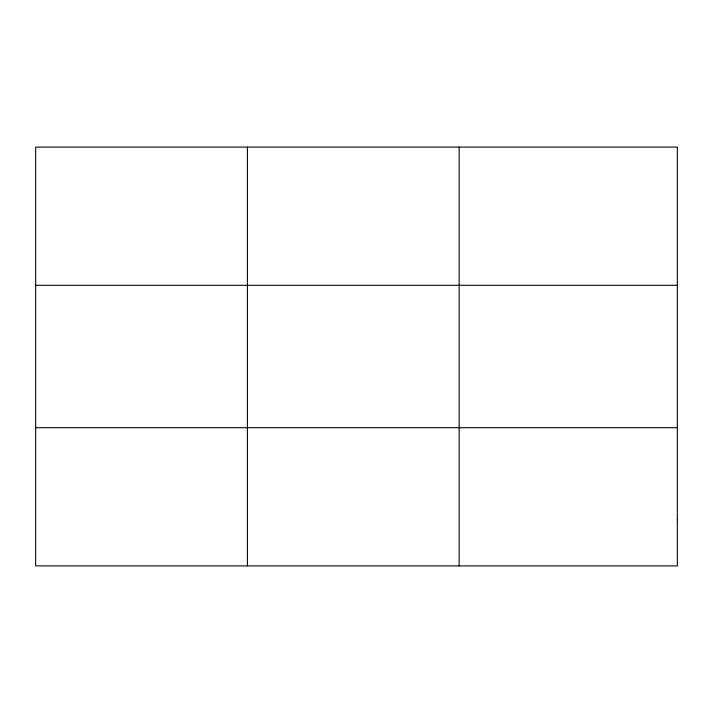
<?xml version="1.0" encoding="UTF-8"?>
<svg xmlns="http://www.w3.org/2000/svg" width="713" height="713" viewBox="0 0 713 713"><rect width="100%" height="100%" fill="white"/><g stroke="black" fill="none" stroke-linecap="round" stroke-linejoin="round"><path stroke-width="1.07" d="M247.411 147.092L247.411 565.908M459.172 147.092L459.172 565.908M35.65 285.298L677.35 285.298M35.65 427.702L677.35 427.702M677.35 519.839L677.35 565.908L35.65 565.908L35.65 147.092L677.35 147.092L677.35 519.839"/></g></svg>
